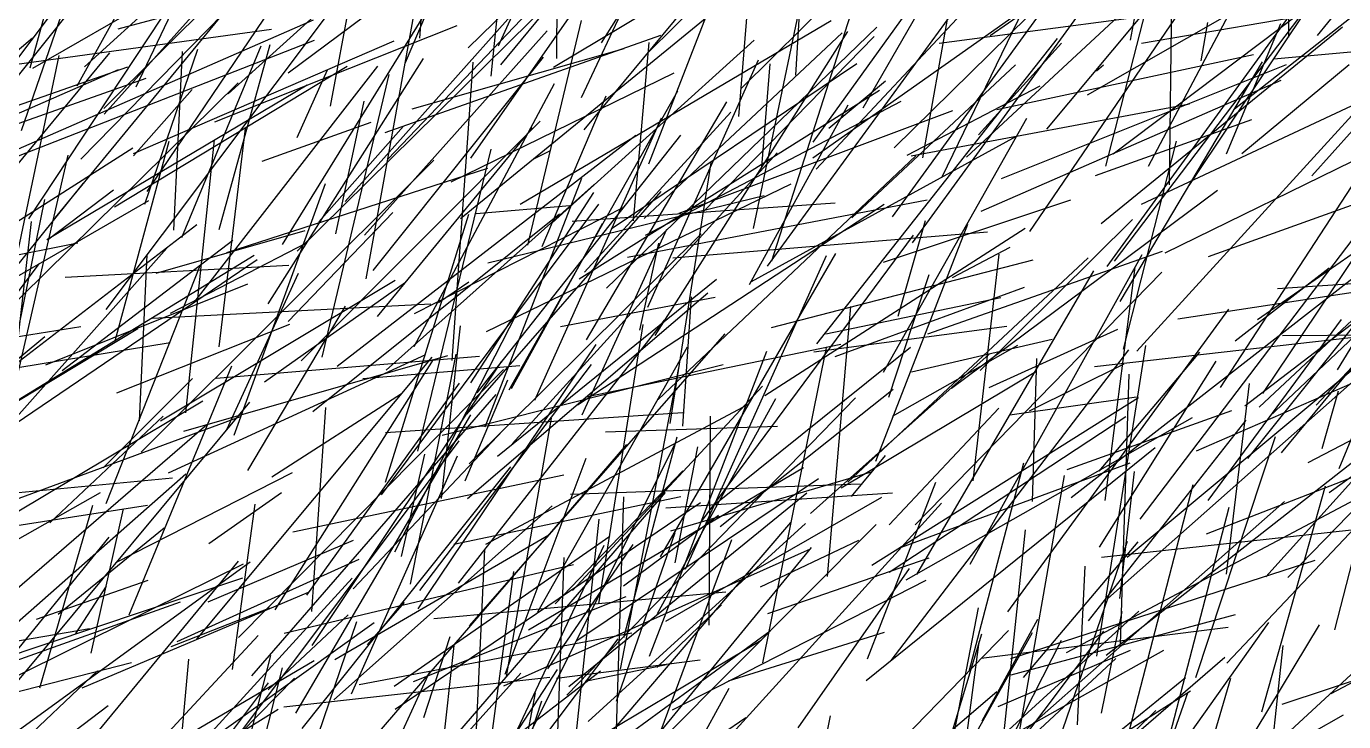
# Model space of a CAD drawing. Header units: metres. Extents: x 0 to 1019, y 0 to 619.
# Drawn here: x 852.2 to 935.7, y 495.1 to 539.2 of the extents above; entities that cross this region are included whole.
import ezdxf

# ---------------------------------------------------------------- set-up
doc = ezdxf.new("R2010")
doc.units = ezdxf.units.M

msp = doc.modelspace()

# ---------------------------------------------------------------- linework, layer by layer
at = {"color": 231}
for p, q in [((877.1, 538.474), (878.524, 556.546)), ((885.695, 502.605), (893.78, 511.036))]:
    msp.add_line(p, q, dxfattribs=at)
at = {"color": 178}
msp.add_line((880.162, 537.855), (898.413, 555.65), dxfattribs=at)
at = {"color": 242}
for p, q in [((888.615, 538.172), (899.54, 555.373)), ((847.867, 536.309), (867.714, 539.049)), ((854.626, 523.315), (868.808, 524.079)), ((861.17, 510.911), (877.497, 518.416))]:
    msp.add_line(p, q, dxfattribs=at)
at = {"color": 42}
for p, q in [((855.374, 535.448), (865.552, 553.729)), ((920.675, 523.998), (933.977, 542.277)), ((929.591, 511.811), (942.294, 527.704)), ((850.316, 493.623), (866.352, 505.259))]:
    msp.add_line(p, q, dxfattribs=at)
at = {"color": 45}
msp.add_line((876.198, 536.934), (883.503, 554.047), dxfattribs=at)
at = {"color": 19}
for p, q in [((905.219, 534.056), (916.419, 553.555)), ((928.746, 533.988), (943.759, 545.842)), ((836.401, 521.676), (855.435, 525.503))]:
    msp.add_line(p, q, dxfattribs=at)
at = {"color": 243}
msp.add_line((857.095, 533.666), (873.887, 552.374), dxfattribs=at)
at = {"color": 202}
for p, q in [((857.076, 534.022), (874.311, 551.181)), ((926.293, 497.932), (931.35, 513.205))]:
    msp.add_line(p, q, dxfattribs=at)
at = {"color": 168}
for p, q in [((885.784, 537.181), (885.883, 551.609)), ((869.341, 524.974), (888.64, 544.011))]:
    msp.add_line(p, q, dxfattribs=at)
at = {"color": 43}
for p, q in [((916.853, 532.71), (932.558, 551.498)), ((878.481, 509.287), (879.684, 520.23)), ((920.613, 499.345), (939.31, 514.01))]:
    msp.add_line(p, q, dxfattribs=at)
at = {"color": 44}
for p, q in [((934.027, 538.638), (944.531, 551.673)), ((857.993, 539.075), (869.27, 542.093))]:
    msp.add_line(p, q, dxfattribs=at)
at = {"color": 130}
msp.add_line((868.756, 536.274), (888.745, 551.17), dxfattribs=at)
at = {"color": 216}
for p, q in [((897.33, 533.502), (898.772, 550.968)), ((902.272, 519.1), (917.539, 538.458)), ((920.184, 511.02), (926.552, 518.573)), ((873.796, 500.006), (876.135, 502.692))]:
    msp.add_line(p, q, dxfattribs=at)
at = {"color": 5}
for p, q in [((932.201, 538.54), (932.245, 550.972)), ((859.433, 489.568), (872.816, 504.236))]:
    msp.add_line(p, q, dxfattribs=at)
at = {"color": 63}
for p, q in [((852.404, 536.594), (856.136, 550.207)), ((931.789, 519.617), (938.643, 519.668))]:
    msp.add_line(p, q, dxfattribs=at)
at = {"color": 31}
for p, q in [((864.967, 534.956), (881.446, 549.873)), ((906.511, 517.303), (915.591, 533.398)), ((882.03, 511.973), (895.907, 523.19)), ((851.39, 497.425), (866.328, 515.39)), ((910.145, 485.277), (917.783, 500.299))]:
    msp.add_line(p, q, dxfattribs=at)
at = {"color": 238}
for p, q in [((897.507, 535.307), (912.264, 549.926)), ((855.623, 530.795), (870.453, 546))]:
    msp.add_line(p, q, dxfattribs=at)
at = {"color": 186}
for p, q in [((920.602, 530.35), (925.681, 550.121)), ((891.52, 537.496), (903.047, 548.97))]:
    msp.add_line(p, q, dxfattribs=at)
at = {"color": 232}
for p, q in [((855.849, 536.661), (869.927, 549.497)), ((933.658, 529.737), (945.961, 543.521)), ((880.235, 511.475), (894.954, 526.071)), ((879.985, 510.404), (882.682, 516.801))]:
    msp.add_line(p, q, dxfattribs=at)
at = {"color": 225}
for p, q in [((859.123, 535.393), (865.794, 549.372)), ((912.193, 510.409), (913.825, 524.784)), ((855.31, 500.719), (857.246, 503.728))]:
    msp.add_line(p, q, dxfattribs=at)
at = {"color": 53}
msp.add_line((871.438, 534.159), (874.215, 549.007), dxfattribs=at)
at = {"color": 117}
msp.add_line((875.075, 530.795), (892.295, 548.879), dxfattribs=at)
at = {"color": 58}
for p, q in [((887.533, 532.668), (901.009, 548.953)), ((876.624, 533.997), (890.066, 537.831)), ((934.313, 512.455), (935.341, 516.11)), ((869.657, 494.699), (882.883, 511.294)), ((918.811, 494.921), (919.294, 504.987))]:
    msp.add_line(p, q, dxfattribs=at)
at = {"color": 78}
for p, q in [((880.347, 530.863), (892.7, 548.591)), ((885.575, 536.646), (900.455, 545.522))]:
    msp.add_line(p, q, dxfattribs=at)
at = {"color": 84}
for p, q in [((900.948, 536.135), (901.684, 548.619)), ((907.949, 504.127), (926.082, 514.412))]:
    msp.add_line(p, q, dxfattribs=at)
at = {"color": 108}
for p, q in [((913.271, 538.645), (926.939, 548.14)), ((921.054, 531.133), (937.067, 543.234)), ((922.869, 527.942), (941.845, 536.854)), ((907.651, 506.192), (922.147, 511.534))]:
    msp.add_line(p, q, dxfattribs=at)
at = {"color": 148}
msp.add_line((849.036, 533.771), (859.291, 547.387), dxfattribs=at)
at = {"color": 25}
for p, q in [((872.378, 528.117), (889.573, 547.435)), ((921.139, 524.343), (933.995, 541.283)), ((862.283, 514.708), (864.083, 532.018)), ((905.769, 505.061), (922.679, 515.68)), ((848.138, 496.336), (865.933, 505.139)), ((911.091, 484.487), (928.138, 499.23))]:
    msp.add_line(p, q, dxfattribs=at)
at = {"color": 205}
for p, q in [((882.105, 537.988), (886.35, 547.359)), ((908.273, 517.326), (917.197, 519.377)), ((896.154, 507.502), (907.115, 516.214)), ((905.495, 499.117), (909.812, 510.316))]:
    msp.add_line(p, q, dxfattribs=at)
at = {"color": 171}
for p, q in [((910.229, 529.689), (918.884, 547.544)), ((870.318, 514.797), (885.954, 527.338)), ((906.835, 515.719), (909.392, 523.489)), ((902.955, 504.343), (904.439, 521.465)), ((911.943, 498.338), (915.403, 511.555))]:
    msp.add_line(p, q, dxfattribs=at)
at = {"color": 177}
for p, q in [((852.576, 536.581), (870.169, 546.708)), ((898.798, 530.308), (899.311, 536.855))]:
    msp.add_line(p, q, dxfattribs=at)
at = {"color": 157}
for p, q in [((854.006, 527.101), (869.678, 546.174)), ((874.14, 523.732), (884.947, 537.27)), ((861.298, 521.042), (869.958, 525.516))]:
    msp.add_line(p, q, dxfattribs=at)
at = {"color": 100}
for p, q in [((924.638, 529.167), (924.858, 546.258)), ((865.613, 500.471), (882.404, 517.467)), ((915.371, 497.929), (922.651, 506.525))]:
    msp.add_line(p, q, dxfattribs=at)
at = {"color": 50}
msp.add_line((851.866, 532.611), (856.383, 545.715), dxfattribs=at)
at = {"color": 228}
for p, q in [((902.047, 531.872), (912.133, 545.939)), ((883.949, 525.358), (887.362, 539.603)), ((918.402, 509.34), (937.534, 524.268)), ((834.845, 504.255), (853.341, 519.558))]:
    msp.add_line(p, q, dxfattribs=at)
at = {"color": 160}
msp.add_line((907.17, 531.52), (921.228, 545.34), dxfattribs=at)
at = {"color": 113}
for p, q in [((915.787, 526.211), (928.875, 545.431)), ((860.397, 523.568), (869.842, 526.287))]:
    msp.add_line(p, q, dxfattribs=at)
at = {"color": 67}
for p, q in [((923.299, 530.351), (931.534, 545.905)), ((894.908, 507.734), (908.415, 525.99))]:
    msp.add_line(p, q, dxfattribs=at)
at = {"color": 128}
for p, q in [((882.236, 536.784), (888.653, 544.546)), ((904.497, 527.081), (914.863, 536.792)), ((880.253, 488.19), (888.792, 506.318)), ((931.787, 496.243), (939.294, 498.73))]:
    msp.add_line(p, q, dxfattribs=at)
at = {"color": 106}
for p, q in [((887.352, 534.715), (892.164, 544.975)), ((874.921, 532.5), (892.383, 538.664)), ((910.019, 490.576), (922.695, 502.143)), ((860.828, 480.678), (862.455, 499.083))]:
    msp.add_line(p, q, dxfattribs=at)
at = {"color": 172}
for p, q in [((902.022, 530.893), (921.916, 544.941)), ((887.825, 493.779), (898.748, 500.304))]:
    msp.add_line(p, q, dxfattribs=at)
at = {"color": 233}
for p, q in [((902.237, 530.17), (916.244, 545.199)), ((912.623, 517.396), (922.279, 526.978)), ((854.686, 480.517), (867.521, 497.587))]:
    msp.add_line(p, q, dxfattribs=at)
at = {"color": 91}
for p, q in [((881.636, 536.059), (882.392, 543.756)), ((864.39, 518.904), (866.055, 532.747)), ((919.008, 477.724), (925.822, 497.018))]:
    msp.add_line(p, q, dxfattribs=at)
at = {"color": 38}
for p, q in [((908.35, 525.487), (922.11, 544.442)), ((926.65, 537.029), (927.065, 539.461)), ((876.999, 502.285), (888.279, 519.052)), ((870.269, 502.108), (871.142, 515.057))]:
    msp.add_line(p, q, dxfattribs=at)
at = {"color": 35}
for p, q in [((852.326, 527.019), (862.788, 542.871)), ((898.004, 522.855), (904.259, 534.255))]:
    msp.add_line(p, q, dxfattribs=at)
at = {"color": 209}
for p, q in [((879.69, 527.045), (899.519, 543.276)), ((869.255, 495.678), (880.346, 514.599)), ((869.061, 507.176), (886.231, 510.784)), ((856.276, 499.464), (858.312, 508.634))]:
    msp.add_line(p, q, dxfattribs=at)
at = {"color": 211}
for p, q in [((891.634, 530.498), (896.52, 543.112)), ((899.432, 524.362), (905.16, 542.304)), ((903.821, 509.952), (916.168, 517.346)), ((892.492, 494.029), (906.028, 507.631)), ((886.911, 487.86), (901.946, 506.176))]:
    msp.add_line(p, q, dxfattribs=at)
at = {"color": 110}
msp.add_line((899.142, 524.027), (913.129, 543.172), dxfattribs=at)
at = {"color": 250}
for p, q in [((846.295, 529.39), (856.79, 542.539)), ((914.592, 498.106), (928.821, 501.935))]:
    msp.add_line(p, q, dxfattribs=at)
at = {"color": 135}
for p, q in [((925.887, 529.142), (934.693, 542.325)), ((891.423, 525.981), (907.62, 534.47)), ((875.516, 505.903), (883.229, 520.979)), ((907.367, 485.463), (915.939, 500.78))]:
    msp.add_line(p, q, dxfattribs=at)
at = {"color": 32}
msp.add_line((859.823, 528.759), (868.556, 541.665), dxfattribs=at)
at = {"color": 229}
for p, q in [((868.41, 525.383), (878.535, 541.804)), ((847.242, 512.859), (866.609, 524.721))]:
    msp.add_line(p, q, dxfattribs=at)
at = {"color": 74}
msp.add_line((907.064, 527.153), (917.237, 541.158), dxfattribs=at)
at = {"color": 136}
for p, q in [((873.702, 523.204), (876.811, 540.399)), ((887.389, 514.595), (892.774, 526.366)), ((892.168, 501.981), (899.681, 515.618))]:
    msp.add_line(p, q, dxfattribs=at)
at = {"color": 201}
for p, q in [((898.27, 526.414), (901.332, 541.147)), ((930.325, 515.07), (945.934, 529.716))]:
    msp.add_line(p, q, dxfattribs=at)
at = {"color": 222}
msp.add_line((910.028, 538.155), (928.317, 540.572), dxfattribs=at)
at = {"color": 221}
for p, q in [((911.76, 530.935), (921.941, 540.372)), ((861.522, 526.3), (862.058, 537.636)), ((904.248, 510.325), (919.487, 524.543))]:
    msp.add_line(p, q, dxfattribs=at)
at = {"color": 141}
for p, q in [((851.33, 531.314), (870.36, 539.644)), ((908.007, 531.062), (916.442, 535.463))]:
    msp.add_line(p, q, dxfattribs=at)
at = {"color": 33}
for p, q in [((857.219, 521.271), (871.507, 540.301)), ((851.082, 514.759), (854.817, 531.047))]:
    msp.add_line(p, q, dxfattribs=at)
at = {"color": 134}
for p, q in [((883.471, 527.95), (903.188, 539.604)), ((842.259, 519.159), (857.456, 537.548)), ((934.753, 509.668), (949.345, 520.132)), ((862.979, 500.354), (877.891, 518.247))]:
    msp.add_line(p, q, dxfattribs=at)
at = {"color": 68}
for p, q in [((909.006, 530.884), (910.669, 540.283)), ((912.004, 505.109), (922.909, 524.764)), ((920.729, 502.949), (938.688, 518.862)), ((862.754, 494.512), (870.402, 499.007))]:
    msp.add_line(p, q, dxfattribs=at)
at = {"color": 170}
for p, q in [((919.441, 534.89), (928.892, 540.264)), ((847.105, 499.715), (863.605, 513.974))]:
    msp.add_line(p, q, dxfattribs=at)
at = {"color": 54}
for p, q in [((922.155, 538.358), (922.406, 539.696)), ((867.946, 502.226), (877.985, 518.093))]:
    msp.add_line(p, q, dxfattribs=at)
at = {"color": 36}
for p, q in [((922.865, 538.162), (935.266, 540.273)), ((846.127, 532.292), (858.594, 536.665)), ((867.485, 497.153), (872.563, 501.906)), ((881.155, 484.11), (897.778, 495.384))]:
    msp.add_line(p, q, dxfattribs=at)
at = {"color": 204}
for p, q in [((864.117, 533.171), (879.471, 539.286)), ((867.489, 521.629), (877.337, 537.187))]:
    msp.add_line(p, q, dxfattribs=at)
at = {"color": 69}
msp.add_line((873.596, 525.98), (885.188, 538.947), dxfattribs=at)
at = {"color": 125}
for p, q in [((888.944, 522.612), (906.086, 539.17)), ((850.361, 500.046), (856.167, 501.045))]:
    msp.add_line(p, q, dxfattribs=at)
at = {"color": 179}
for p, q in [((891.323, 527.037), (903.872, 538.824)), ((918.097, 499.52), (937.083, 509.576)), ((844.792, 496.605), (861.939, 502.719))]:
    msp.add_line(p, q, dxfattribs=at)
at = {"color": 99}
for p, q in [((892.03, 519.613), (904.239, 538.907)), ((842.606, 510.029), (859.229, 520.064))]:
    msp.add_line(p, q, dxfattribs=at)
at = {"color": 180}
for p, q in [((920.304, 526.717), (935.597, 539.202)), ((930.48, 495.755), (934.531, 510.08)), ((885.214, 498.482), (890.637, 506.356))]:
    msp.add_line(p, q, dxfattribs=at)
at = {"color": 156}
for p, q in [((928.254, 531.131), (931.692, 539.412)), ((913.209, 516.314), (921.359, 520.022)), ((898.852, 498.869), (902.886, 518.85)), ((913.766, 496.102), (922.166, 499.663))]:
    msp.add_line(p, q, dxfattribs=at)
at = {"color": 192}
for p, q in [((931.258, 537.165), (947.852, 538.703)), ((886.795, 503.457), (898.836, 516.413)), ((873.255, 497.485), (890.542, 500.76)), ((903.088, 482.314), (921.231, 499.128))]:
    msp.add_line(p, q, dxfattribs=at)
at = {"color": 158}
for p, q in [((843.663, 531.01), (852.552, 538.501)), ((874.977, 517.43), (888.164, 529.199))]:
    msp.add_line(p, q, dxfattribs=at)
at = {"color": 198}
for p, q in [((850.809, 530.674), (870.438, 538.352)), ((912.692, 527.509), (931.711, 535.808)), ((864.655, 493.013), (879.602, 512.931))]:
    msp.add_line(p, q, dxfattribs=at)
at = {"color": 62}
for p, q in [((858.947, 531.168), (875.489, 538.302)), ((921.521, 500.045), (922.071, 517.157)), ((852.806, 501.636), (859.888, 504.114))]:
    msp.add_line(p, q, dxfattribs=at)
at = {"color": 29}
for p, q in [((862.01, 525.828), (867.058, 537.987)), ((909.309, 519.723), (924.182, 524.972))]:
    msp.add_line(p, q, dxfattribs=at)
at = {"color": 234}
msp.add_line((864.382, 526.343), (867.63, 538.068), dxfattribs=at)
at = {"color": 46}
for p, q in [((885.508, 526.764), (898.299, 538.34)), ((908.615, 504.472), (919.841, 523.725)), ((934.88, 496.91), (951.01, 505.552)), ((877.99, 501.671), (896.497, 503.365))]:
    msp.add_line(p, q, dxfattribs=at)
at = {"color": 47}
for p, q in [((890.655, 526.893), (891.643, 538.21)), ((915.766, 514.833), (921.77, 517.828)), ((920.331, 505.563), (938.957, 507.595))]:
    msp.add_line(p, q, dxfattribs=at)
at = {"color": 237}
for p, q in [((895.083, 527.481), (905.919, 538.579)), ((881.429, 524.222), (898.937, 528.504)), ((892.376, 505.593), (903.491, 524.815))]:
    msp.add_line(p, q, dxfattribs=at)
at = {"color": 139}
for p, q in [((912.535, 532.354), (917.789, 538.16)), ((876.766, 521.016), (890.088, 527.786))]:
    msp.add_line(p, q, dxfattribs=at)
at = {"color": 114}
for p, q in [((922.573, 518.628), (940.773, 538.617)), ((870.291, 499.951), (882.305, 517.994)), ((888.879, 513.515), (899.788, 513.863)), ((892.711, 501.502), (906.398, 509.363))]:
    msp.add_line(p, q, dxfattribs=at)
at = {"color": 212}
for p, q in [((851.663, 525.098), (854.245, 537.382)), ((921.498, 521.776), (930.533, 536.978)), ((880.641, 493.157), (881.235, 506.053))]:
    msp.add_line(p, q, dxfattribs=at)
at = {"color": 126}
msp.add_line((859.67, 527.946), (863.035, 537.783), dxfattribs=at)
at = {"color": 200}
for p, q in [((891.558, 521.415), (898.581, 537.102)), ((893.294, 505.196), (894.726, 512.553))]:
    msp.add_line(p, q, dxfattribs=at)
at = {"color": 49}
msp.add_line((913.679, 533.944), (929.961, 537.449), dxfattribs=at)
at = {"color": 90}
for p, q in [((850.041, 533.013), (858.015, 536.481)), ((891.582, 492.363), (896.887, 506.692))]:
    msp.add_line(p, q, dxfattribs=at)
at = {"color": 144}
for p, q in [((857.76, 527.785), (872.511, 536.701)), ((931.473, 522.603), (944.696, 523.498))]:
    msp.add_line(p, q, dxfattribs=at)
at = {"color": 143}
for p, q in [((862.936, 521.883), (874.453, 536.695)), ((901.885, 508.341), (913.21, 518.433)), ((886.418, 496.815), (904.732, 515.659)), ((913.575, 488.908), (915.5, 507.292))]:
    msp.add_line(p, q, dxfattribs=at)
at = {"color": 138}
msp.add_line((869.334, 532.185), (871.255, 536.474), dxfattribs=at)
at = {"color": 161}
for p, q in [((870.924, 518.239), (875.154, 536.163)), ((891.659, 499.283), (899.117, 518.633)), ((853.011, 497.271), (856.376, 508.852))]:
    msp.add_line(p, q, dxfattribs=at)
at = {"color": 89}
for p, q in [((879.087, 529.368), (893.234, 536.27)), ((881.248, 513.832), (887.369, 529.607)), ((881.336, 519.872), (900.649, 529.234)), ((878.578, 493.314), (892.672, 509.669)), ((853.907, 482.421), (869.164, 497.886)), ((906.779, 479.212), (923.768, 495.834))]:
    msp.add_line(p, q, dxfattribs=at)
at = {"color": 129}
for p, q in [((879.163, 518.035), (880.483, 536.95)), ((867.27, 516.682), (876.205, 523.004)), ((895.771, 508.881), (908.206, 518.87)), ((885.769, 492.191), (886.258, 505.536))]:
    msp.add_line(p, q, dxfattribs=at)
at = {"color": 181}
for p, q in [((889.241, 526.384), (904.811, 536.862)), ((923.298, 489), (928.421, 508.74))]:
    msp.add_line(p, q, dxfattribs=at)
at = {"color": 86}
for p, q in [((913.979, 529.583), (932.059, 536.808)), ((863.685, 502.722), (872.899, 506.642))]:
    msp.add_line(p, q, dxfattribs=at)
at = {"color": 22}
for p, q in [((919.996, 536.396), (920.453, 536.784)), ((898.125, 523.051), (914.934, 532.253))]:
    msp.add_line(p, q, dxfattribs=at)
at = {"color": 214}
for p, q in [((929.229, 531.158), (936.022, 536.805)), ((888.459, 502.599), (891.276, 520.322))]:
    msp.add_line(p, q, dxfattribs=at)
at = {"color": 149}
msp.add_line((843.149, 530.053), (859.761, 535.949), dxfattribs=at)
at = {"color": 150}
for p, q in [((847.977, 518.273), (865.581, 535.638)), ((844.298, 522.214), (858.904, 531.515)), ((928.268, 498.834), (939.174, 510.386))]:
    msp.add_line(p, q, dxfattribs=at)
at = {"color": 7}
for p, q in [((853.456, 525.698), (869.969, 535.522)), ((848.361, 508.081), (865.732, 514.493)), ((916.149, 489.624), (921.975, 506.587)), ((896.685, 497.723), (906.574, 500.81))]:
    msp.add_line(p, q, dxfattribs=at)
at = {"color": 123}
for p, q in [((876.753, 518.925), (885.644, 535.599)), ((898.976, 515.817), (915.486, 526.419)), ((866.213, 511.061), (872.4, 521.471))]:
    msp.add_line(p, q, dxfattribs=at)
at = {"color": 182}
for p, q in [((903.041, 532.772), (906.626, 535.763)), ((858.963, 531.004), (862.681, 535.213)), ((927.86, 516.314), (937.69, 531.4)), ((892.218, 515.564), (908.543, 531.008)), ((920.02, 499.28), (923.143, 518.986)), ((889.824, 498.463), (893.529, 517.572))]:
    msp.add_line(p, q, dxfattribs=at)
at = {"color": 153}
for p, q in [((882.782, 516.177), (893.47, 535.137)), ((915.959, 509.089), (916.23, 518.153))]:
    msp.add_line(p, q, dxfattribs=at)
at = {"color": 73}
for p, q in [((884.867, 525.274), (888.918, 534.817)), ((907.429, 520.838), (909.159, 526.919)), ((893.786, 513.861), (894.328, 522.077)), ((887.065, 500.272), (902.383, 510.55))]:
    msp.add_line(p, q, dxfattribs=at)
at = {"color": 165}
for p, q in [((887.202, 523.21), (906.259, 535.168)), ((865.329, 513.309), (871.12, 529.255)), ((886.036, 520.185), (895.827, 522.056))]:
    msp.add_line(p, q, dxfattribs=at)
at = {"color": 65}
msp.add_line((871.776, 526.059), (873.576, 534.473), dxfattribs=at)
at = {"color": 10}
for p, q in [((887.551, 523.628), (896.82, 533.793)), ((919.873, 517.649), (937.256, 519.614)), ((910.155, 481.648), (912.559, 500.203))]:
    msp.add_line(p, q, dxfattribs=at)
at = {"color": 210}
msp.add_line((887.669, 519.337), (896.577, 534.447), dxfattribs=at)
at = {"color": 227}
for p, q in [((893.546, 527.379), (910.908, 533.899)), ((925.165, 520.674), (939.225, 522.819)), ((857.04, 511.233), (862.699, 516.889)), ((919.502, 501.517), (929.503, 514.26)), ((918.934, 492.46), (925.645, 497.934))]:
    msp.add_line(p, q, dxfattribs=at)
at = {"color": 109}
for p, q in [((908.25, 531.012), (925.9, 534.302)), ((919.947, 529.758), (929.852, 533.313)), ((933.418, 511.559), (946.464, 518.354)), ((882.833, 493.824), (885.827, 498.435))]:
    msp.add_line(p, q, dxfattribs=at)
at = {"color": 107}
msp.add_line((930.211, 520.632), (949.394, 533.959), dxfattribs=at)
at = {"color": 56}
for p, q in [((867.11, 530.674), (874.025, 533.159)), ((882.924, 516.26), (888.691, 526.73)), ((876.527, 503.851), (879.412, 518.43))]:
    msp.add_line(p, q, dxfattribs=at)
at = {"color": 27}
for p, q in [((869.581, 518.02), (884.731, 533.205)), ((882.953, 512.744), (899.765, 531.203)), ((844.954, 519.551), (859.925, 528.182)), ((851.057, 514.177), (852.48, 526.858))]:
    msp.add_line(p, q, dxfattribs=at)
at = {"color": 40}
for p, q in [((870.701, 526.833), (876.064, 532.903)), ((906.499, 524.26), (918.376, 528.217)), ((882.528, 498.134), (887.648, 511.835)), ((881.539, 493.165), (883.068, 504.644))]:
    msp.add_line(p, q, dxfattribs=at)
at = {"color": 88}
for p, q in [((884.396, 515.527), (892.423, 533.43)), ((930.544, 515.951), (940.727, 531.097))]:
    msp.add_line(p, q, dxfattribs=at)
at = {"color": 224}
for p, q in [((871.873, 517.685), (890.799, 532.329)), ((893.943, 504.793), (902.884, 524.702))]:
    msp.add_line(p, q, dxfattribs=at)
at = {"color": 239}
for p, q in [((874.417, 520.834), (884.258, 532.782)), ((906.866, 504.606), (921.869, 514.476))]:
    msp.add_line(p, q, dxfattribs=at)
at = {"color": 176}
for p, q in [((880.741, 515.991), (893.651, 532.322)), ((853.505, 525.68), (857.69, 528.853)), ((887.108, 515.231), (906.535, 527.949)), ((890.276, 524.582), (909.28, 528.233))]:
    msp.add_line(p, q, dxfattribs=at)
at = {"color": 248}
for p, q in [((857.787, 519.278), (861.227, 531.946)), ((882.423, 497.396), (901.881, 506.097)), ((868.511, 500.751), (886.857, 505.089))]:
    msp.add_line(p, q, dxfattribs=at)
at = {"color": 23}
for p, q in [((876.982, 512.277), (881.624, 531.432)), ((890.051, 500.458), (893.424, 513.193))]:
    msp.add_line(p, q, dxfattribs=at)
at = {"color": 4}
for p, q in [((884.339, 530.82), (885.395, 531.354)), ((907.066, 514.505), (915.028, 519.001))]:
    msp.add_line(p, q, dxfattribs=at)
at = {"color": 81}
for p, q in [((921.708, 518.75), (925.082, 531.948)), ((927.11, 524.63), (944.593, 530.932)), ((854.426, 517.407), (865.243, 525.664)), ((857.9, 515.985), (868.876, 520.333)), ((877.353, 482.375), (879.285, 499.95))]:
    msp.add_line(p, q, dxfattribs=at)
at = {"color": 203}
msp.add_line((924.352, 524.857), (937.237, 531.172), dxfattribs=at)
at = {"color": 208}
msp.add_line((859.445, 512.214), (877.99, 530.745), dxfattribs=at)
at = {"color": 254}
msp.add_line((892.977, 514.044), (895.588, 530.565), dxfattribs=at)
at = {"color": 152}
for p, q in [((864.878, 524.891), (881.415, 530.228)), ((922.776, 507.973), (936.277, 525.749)), ((914.572, 499.14), (933.859, 505.366))]:
    msp.add_line(p, q, dxfattribs=at)
at = {"color": 174}
for p, q in [((844.147, 514.804), (855.791, 529.285)), ((920.548, 509.158), (922.449, 523.95)), ((867.728, 510.664), (875.948, 515.951)), ((921.48, 502.937), (922.419, 510.997))]:
    msp.add_line(p, q, dxfattribs=at)
at = {"color": 72}
for p, q in [((880.088, 514.628), (892.412, 528.752)), ((867.293, 484.329), (873.109, 501.48))]:
    msp.add_line(p, q, dxfattribs=at)
at = {"color": 87}
msp.add_line((880.338, 516.619), (888.143, 528.689), dxfattribs=at)
at = {"color": 64}
for p, q in [((910.815, 516.274), (927.687, 528.839)), ((880.251, 501.2), (896.472, 519.717)), ((875.554, 495.919), (894.899, 509.032))]:
    msp.add_line(p, q, dxfattribs=at)
at = {"color": 16}
for p, q in [((929.408, 515.151), (947.964, 529.402)), ((844.009, 512.081), (862.974, 526.66)), ((906.854, 507.605), (913.808, 515.019))]:
    msp.add_line(p, q, dxfattribs=at)
at = {"color": 145}
msp.add_line((849.854, 511.159), (853.335, 528.246), dxfattribs=at)
at = {"color": 20}
for p, q in [((874.676, 509.51), (888.458, 527.944)), ((890.023, 503.738), (896.035, 508.218)), ((887.595, 497.708), (892.75, 498.763))]:
    msp.add_line(p, q, dxfattribs=at)
at = {"color": 189}
for p, q in [((880.677, 527.362), (886.623, 527.864)), ((882.603, 497.996), (885.445, 514.381)), ((899.172, 501.982), (909.399, 505.52))]:
    msp.add_line(p, q, dxfattribs=at)
at = {"color": 82}
msp.add_line((886.773, 526.871), (903.441, 528.027), dxfattribs=at)
at = {"color": 151}
for p, q in [((931.724, 512.185), (945.252, 528.521)), ((906.533, 482.378), (920.478, 500.864))]:
    msp.add_line(p, q, dxfattribs=at)
at = {"color": 59}
msp.add_line((868.76, 520.503), (875.39, 527.427), dxfattribs=at)
at = {"color": 194}
for p, q in [((874.927, 510.32), (880.224, 527.317)), ((857.218, 508.973), (863.178, 524.054)), ((886.654, 509.555), (905.028, 510.22)), ((929.772, 480.638), (931.834, 499.953))]:
    msp.add_line(p, q, dxfattribs=at)
at = {"color": 230}
for p, q in [((930.98, 514.473), (944.258, 527.073)), ((928.798, 519.291), (934.761, 523.908)), ((902.087, 518.579), (914.312, 520.204))]:
    msp.add_line(p, q, dxfattribs=at)
at = {"color": 132}
for p, q in [((935.398, 511.18), (941.925, 527.126)), ((860.662, 514.215), (875.552, 523.137)), ((864.883, 513.667), (869.42, 523.57)), ((879.55, 503.922), (892.624, 520.596)), ((927.087, 509.15), (935.547, 520.632)), ((886.544, 497.352), (901.645, 509.638))]:
    msp.add_line(p, q, dxfattribs=at)
at = {"color": 167}
for p, q in [((893.156, 524.555), (913.098, 526.191)), ((874.397, 494.333), (890.237, 512.703))]:
    msp.add_line(p, q, dxfattribs=at)
at = {"color": 18}
msp.add_line((906.027, 511.657), (911.847, 526.69), dxfattribs=at)
at = {"color": 217}
for p, q in [((933.928, 515.193), (944.468, 526.467)), ((876.703, 497.678), (890.198, 503.064))]:
    msp.add_line(p, q, dxfattribs=at)
at = {"color": 185}
msp.add_line((891.052, 519.967), (892.267, 525.475), dxfattribs=at)
at = {"color": 124}
msp.add_line((935.289, 517.436), (940.142, 525.433), dxfattribs=at)
at = {"color": 6}
for p, q in [((843.617, 505.567), (861.073, 525.165)), ((853.396, 517.759), (866.199, 522.897))]:
    msp.add_line(p, q, dxfattribs=at)
at = {"color": 245}
for p, q in [((859.329, 514.21), (859.816, 524.739)), ((914.51, 514.588), (922.55, 515.729))]:
    msp.add_line(p, q, dxfattribs=at)
at = {"color": 247}
for p, q in [((910.883, 523.303), (914.525, 525.216)), ((887.78, 495.137), (901.566, 507.7)), ((848.207, 495.518), (857.42, 506.828))]:
    msp.add_line(p, q, dxfattribs=at)
at = {"color": 37}
for p, q in [((838.204, 504.504), (852.984, 524.168)), ((843.065, 493.918), (862.272, 510.849)), ((868.476, 496.064), (885.342, 497.957))]:
    msp.add_line(p, q, dxfattribs=at)
at = {"color": 24}
for p, q in [((847.849, 511.574), (866.787, 524.442)), ((874.927, 513.467), (893.79, 514.734))]:
    msp.add_line(p, q, dxfattribs=at)
at = {"color": 195}
for p, q in [((899.407, 520.132), (915.999, 524.408)), ((908.51, 507.607), (924.141, 523.645)), ((855.549, 488.06), (874.218, 501.428))]:
    msp.add_line(p, q, dxfattribs=at)
at = {"color": 103}
for p, q in [((878.29, 521.718), (880.21, 523.016)), ((906.99, 499), (922.046, 518.702))]:
    msp.add_line(p, q, dxfattribs=at)
at = {"color": 52}
for p, q in [((880.127, 509.281), (895.371, 522.331)), ((853.645, 507.739), (860.831, 514.508)), ((912.698, 499.147), (928.354, 501.133))]:
    msp.add_line(p, q, dxfattribs=at)
at = {"color": 121}
msp.add_line((902.854, 519.717), (913.95, 522.032), dxfattribs=at)
at = {"color": 97}
for p, q in [((903.438, 518.285), (915.444, 522.683)), ((860.16, 520.725), (877.802, 521.619))]:
    msp.add_line(p, q, dxfattribs=at)
at = {"color": 173}
for p, q in [((914.376, 502.099), (928.389, 521.294)), ((879.157, 479.193), (884.85, 496.452))]:
    msp.add_line(p, q, dxfattribs=at)
at = {"color": 218}
for p, q in [((932.127, 504.269), (948.726, 521.361)), ((893.014, 507.228), (905.741, 510.984))]:
    msp.add_line(p, q, dxfattribs=at)
at = {"color": 184}
msp.add_line((935.117, 500.95), (940.235, 520.943), dxfattribs=at)
at = {"color": 140}
for p, q in [((844.148, 518.367), (855.612, 520.184)), ((923.075, 479.258), (928.523, 497.89))]:
    msp.add_line(p, q, dxfattribs=at)
at = {"color": 112}
msp.add_line((921.948, 505.567), (939.044, 519.815), dxfattribs=at)
at = {"color": 41}
for p, q in [((848.99, 517.16), (861.281, 519.181)), ((928.254, 504.484), (929.7, 516.568)), ((881.298, 506.387), (897.941, 515.271)), ((865.224, 498.431), (866.66, 508.916)), ((916.197, 490.888), (925.964, 497.094))]:
    msp.add_line(p, q, dxfattribs=at)
at = {"color": 188}
for p, q in [((884.591, 502.091), (894.075, 518.895)), ((869.953, 503.158), (879.615, 516.597))]:
    msp.add_line(p, q, dxfattribs=at)
at = {"color": 219}
msp.add_line((887.731, 515.761), (903.793, 519.063), dxfattribs=at)
at = {"color": 147}
msp.add_line((926.351, 512.31), (941.684, 518.974), dxfattribs=at)
at = {"color": 92}
msp.add_line((862.138, 513.551), (878.888, 518.346), dxfattribs=at)
at = {"color": 30}
msp.add_line((864.199, 516.91), (880.885, 518.317), dxfattribs=at)
at = {"color": 119}
msp.add_line((877.109, 503.441), (887.987, 517.784), dxfattribs=at)
at = {"color": 98}
msp.add_line((878.514, 513.309), (896.338, 517.776), dxfattribs=at)
at = {"color": 93}
msp.add_line((920.189, 506.195), (927.585, 518.002), dxfattribs=at)
at = {"color": 207}
msp.add_line((858.69, 501.907), (865.193, 517.701), dxfattribs=at)
at = {"color": 183}
msp.add_line((873.488, 516.893), (883.447, 517.713), dxfattribs=at)
at = {"color": 253}
for p, q in [((851.475, 508.377), (863.351, 515.475)), ((885.49, 490.073), (900.632, 507.753)), ((896.032, 481.942), (913.688, 497.052))]:
    msp.add_line(p, q, dxfattribs=at)
at = {"color": 155}
for p, q in [((866.449, 498.037), (881.947, 515.875)), ((883.978, 494.147), (893.303, 512.751))]:
    msp.add_line(p, q, dxfattribs=at)
at = {"color": 236}
msp.add_line((895.442, 501.241), (895.532, 514.494), dxfattribs=at)
at = {"color": 51}
for p, q in [((918.146, 511.113), (928.578, 514.857)), ((913.558, 492.875), (931.923, 509.091))]:
    msp.add_line(p, q, dxfattribs=at)
at = {"color": 57}
for p, q in [((872.888, 503.563), (882.383, 513.609)), ((893.136, 495.874), (909.218, 504.097))]:
    msp.add_line(p, q, dxfattribs=at)
at = {"color": 3}
msp.add_line((930.75, 504.321), (939.205, 513.715), dxfattribs=at)
at = {"color": 96}
msp.add_line((872.766, 496.893), (879.5, 511.988), dxfattribs=at)
at = {"color": 244}
for p, q in [((875.953, 505.611), (877.421, 512.092)), ((871.653, 496.507), (885.508, 508.814))]:
    msp.add_line(p, q, dxfattribs=at)
at = {"color": 8}
msp.add_line((904.482, 509.416), (906.636, 512.017), dxfattribs=at)
at = {"color": 83}
msp.add_line((905.402, 497.735), (923.723, 512.508), dxfattribs=at)
at = {"color": 85}
for p, q in [((883.996, 500.947), (901.427, 511.245)), ((839.847, 482.902), (857.356, 496.154))]:
    msp.add_line(p, q, dxfattribs=at)
at = {"color": 17}
for p, q in [((845.866, 509.127), (861.435, 510.587)), ((896.942, 494.426), (910.181, 508.997))]:
    msp.add_line(p, q, dxfattribs=at)
at = {"color": 120}
msp.add_line((857.833, 505.219), (869.027, 510.932), dxfattribs=at)
at = {"color": 197}
for p, q in [((914.699, 492.074), (917.984, 510.734)), ((912.75, 495.185), (916.285, 501.637))]:
    msp.add_line(p, q, dxfattribs=at)
at = {"color": 116}
msp.add_line((926.976, 507.037), (937.001, 510.926), dxfattribs=at)
at = {"color": 191}
for p, q in [((838.84, 499.467), (856.867, 509.669)), ((921.488, 492.27), (926.141, 510.163)), ((855.694, 497.279), (870.052, 503.351))]:
    msp.add_line(p, q, dxfattribs=at)
at = {"color": 101}
for p, q in [((863.741, 506.428), (868.345, 509.665)), ((885.781, 497.899), (894.879, 499.05)), ((899.823, 479.42), (903.149, 495.5))]:
    msp.add_line(p, q, dxfattribs=at)
at = {"color": 137}
for p, q in [((892.697, 508.687), (907.078, 509.636)), ((926.473, 489.204), (941.476, 503.037)), ((892.124, 498.563), (896.231, 502.544))]:
    msp.add_line(p, q, dxfattribs=at)
at = {"color": 26}
msp.add_line((844.073, 506.417), (859.849, 508.857), dxfattribs=at)
at = {"color": 94}
for p, q in [((879.258, 506.392), (893.66, 509.407)), ((908.722, 482.865), (912.535, 502.339)), ((891.785, 488.302), (896.726, 497.246))]:
    msp.add_line(p, q, dxfattribs=at)
at = {"color": 226}
msp.add_line((889.515, 492.389), (890.046, 509.385), dxfattribs=at)
at = {"color": 215}
for p, q in [((886.464, 489.141), (888.47, 507.964)), ((861.351, 499.901), (867.602, 502.352))]:
    msp.add_line(p, q, dxfattribs=at)
at = {"color": 213}
for p, q in [((854.186, 501.948), (860.89, 507.431)), ((861.728, 500.206), (873.254, 505.443))]:
    msp.add_line(p, q, dxfattribs=at)
at = {"color": 163}
msp.add_line((871.724, 499.062), (885.292, 506.985), dxfattribs=at)
at = {"color": 146}
msp.add_line((889.574, 496.435), (893.292, 507.134), dxfattribs=at)
at = {"color": 196}
for p, q in [((875.473, 497.38), (889.145, 506.888)), ((906.414, 489.664), (924.283, 499.656))]:
    msp.add_line(p, q, dxfattribs=at)
at = {"color": 255}
msp.add_line((898.695, 503.684), (904.949, 506.65), dxfattribs=at)
at = {"color": 80}
msp.add_line((852.403, 489.294), (865.602, 505.316), dxfattribs=at)
at = {"color": 61}
for p, q in [((901.089, 494.749), (908.146, 504.853)), ((881.604, 482.058), (884.432, 496.965))]:
    msp.add_line(p, q, dxfattribs=at)
at = {"color": 70}
msp.add_line((848.555, 498.427), (865.897, 504.256), dxfattribs=at)
at = {"color": 118}
for p, q in [((920.32, 495.661), (921.638, 502.126)), ((870.847, 483.323), (877.773, 498.351))]:
    msp.add_line(p, q, dxfattribs=at)
at = {"color": 241}
for p, q in [((917.156, 481.966), (930.926, 501.421)), ((864.591, 483.633), (868.411, 498.553))]:
    msp.add_line(p, q, dxfattribs=at)
at = {"color": 105}
msp.add_line((923.76, 484.076), (934.143, 501.28), dxfattribs=at)
at = {"color": 122}
msp.add_line((853.658, 486.382), (866.851, 500.592), dxfattribs=at)
at = {"color": 142}
msp.add_line((877.356, 495.401), (879.029, 500.53), dxfattribs=at)
at = {"color": 102}
for p, q in [((880.081, 487.63), (889.677, 500.392)), ((850.501, 484.982), (868.117, 495.922))]:
    msp.add_line(p, q, dxfattribs=at)
at = {"color": 66}
msp.add_line((883.642, 489.423), (899.325, 500.895), dxfattribs=at)
at = {"color": 131}
msp.add_line((903.484, 489.653), (914.417, 500.92), dxfattribs=at)
at = {"color": 48}
for p, q in [((907.759, 484.168), (912.735, 500.696)), ((865.331, 490.245), (867.653, 499.32))]:
    msp.add_line(p, q, dxfattribs=at)
at = {"color": 166}
msp.add_line((841.377, 494.405), (858.82, 498.886), dxfattribs=at)
at = {"color": 251}
msp.add_line((836.978, 479.71), (856.67, 498.36), dxfattribs=at)
at = {"color": 199}
for p, q in [((868.125, 481.071), (883.519, 498.206)), ((872.47, 485.949), (888.555, 498.36))]:
    msp.add_line(p, q, dxfattribs=at)
at = {"color": 14}
msp.add_line((918.905, 486.076), (935.671, 495.568), dxfattribs=at)

doc.saveas('drawing.dxf')
